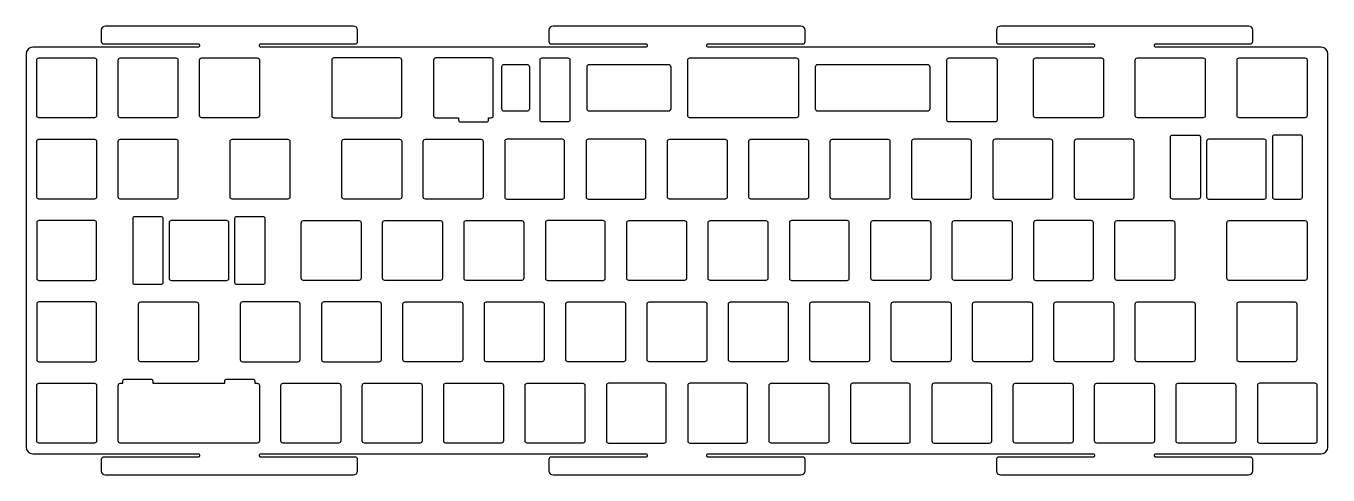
# Model space of a CAD drawing. Header units: millimetres. Extents: x -305 to 0, y -5 to 100.
import ezdxf

# ---------------------------------------------------------------- set-up
doc = ezdxf.new("R2010")
doc.units = ezdxf.units.MM
doc.layers.get('0').update_dxf_attribs({"linetype": 'CONTINUOUS'})

msp = doc.modelspace()

# ---------------------------------------------------------------- linework, layer by layer
for points in [[(-304.8, 1.6, 0.414213562), (-303.2, 0), (-264.425, 0, -0.414213562), (-264.175, -0.25), (-264.175, -0.5, -0.414213562), (-264.425, -0.75), (-286.575, -0.75, 0.414213562), (-287.175, -1.35), (-287.175, -3.95, 0.414213562), (-286.175, -4.95), (-228.175, -4.95, 0.414213562), (-227.175, -3.95), (-227.175, -1.35, 0.414213562), (-227.775, -0.75), (-249.925, -0.75, -0.414213562), (-250.175, -0.5), (-250.175, -0.25, -0.414213562), (-249.925, 0), (-159.65, 0, -0.414213562), (-159.4, -0.25), (-159.4, -0.5, -0.414213562), (-159.65, -0.75), (-181.8, -0.75, 0.414213562), (-182.4, -1.35), (-182.4, -3.95, 0.414213562), (-181.4, -4.95), (-123.4, -4.95, 0.414213562), (-122.4, -3.95), (-122.4, -1.35, 0.414213562), (-123, -0.75), (-145.15, -0.75, -0.414213562), (-145.4, -0.5), (-145.4, -0.25, -0.414213562), (-145.15, 0), (-54.875, 0, -0.414213562), (-54.625, -0.25), (-54.625, -0.5, -0.414213562), (-54.875, -0.75), (-77.025, -0.75, 0.414213562), (-77.625, -1.35), (-77.625, -3.95, 0.414213562), (-76.625, -4.95), (-18.625, -4.95, 0.414213562), (-17.625, -3.95), (-17.625, -1.35, 0.414213562), (-18.225, -0.75), (-40.375, -0.75, -0.414213562), (-40.625, -0.5), (-40.625, -0.25, -0.414213562), (-40.375, 0), (-1.6, 0, 0.414213562), (0, 1.6), (0, 93.65, 0.414213562), (-1.6, 95.25), (-40.375, 95.25, -0.414213562), (-40.625, 95.5), (-40.625, 95.75, -0.414213562), (-40.375, 96), (-18.225, 96, 0.414213562), (-17.625, 96.6), (-17.625, 99.2, 0.414213562), (-18.625, 100.2), (-76.625, 100.2, 0.414213562), (-77.625, 99.2), (-77.625, 96.6, 0.414213562), (-77.025, 96), (-54.875, 96, -0.414213562), (-54.625, 95.75), (-54.625, 95.5, -0.414213562), (-54.875, 95.25), (-145.15, 95.25, -0.414213562), (-145.4, 95.5), (-145.4, 95.75, -0.414213562), (-145.15, 96), (-123, 96, 0.414213562), (-122.4, 96.6), (-122.4, 99.2, 0.414213562), (-123.4, 100.2), (-181.4, 100.2, 0.414213562), (-182.4, 99.2), (-182.4, 96.6, 0.414213562), (-181.8, 96), (-159.65, 96, -0.414213562), (-159.4, 95.75), (-159.4, 95.5, -0.414213562), (-159.65, 95.25), (-249.925, 95.25, -0.414213562), (-250.175, 95.5), (-250.175, 95.75, -0.414213562), (-249.925, 96), (-227.775, 96, 0.414213562), (-227.175, 96.6), (-227.175, 99.2, 0.414213562), (-228.175, 100.2), (-286.175, 100.2, 0.414213562), (-287.175, 99.2), (-287.175, 96.6, 0.414213562), (-286.575, 96), (-264.425, 96, -0.414213562), (-264.175, 95.75), (-264.175, 95.5, -0.414213562), (-264.425, 95.25), (-303.2, 95.25, 0.414213562), (-304.8, 93.65)], [(-288.275, 92.225), (-288.275, 79.225, -0.414213562), (-288.775, 78.725), (-301.775, 78.725, -0.414213562), (-302.275, 79.225), (-302.275, 92.225, -0.414213562), (-301.775, 92.725), (-288.775, 92.725, -0.414213562)], [(-269.225, 92.225), (-269.225, 79.225, -0.414213562), (-269.725, 78.725), (-282.725, 78.725, -0.414213562), (-283.225, 79.225), (-283.225, 92.225, -0.414213562), (-282.725, 92.725), (-269.725, 92.725, -0.414213562)], [(-250.675, 78.725), (-263.675, 78.725, -0.414213562), (-264.175, 79.225), (-264.175, 92.225, -0.414213562), (-263.675, 92.725), (-250.675, 92.725, -0.414213562), (-250.175, 92.225), (-250.175, 79.225, -0.414213562)], [(-217.3375, 78.725, 0.414213562), (-216.8375, 79.225), (-216.8375, 92.225, 0.414213562), (-217.3375, 92.725), (-232.71875, 92.725, 0.414213562), (-233.21875, 92.225), (-233.21875, 79.225, 0.414213562), (-232.71875, 78.725)], [(-203.525, 78.225, 0.414213562), (-203.025, 77.725), (-197.025, 77.725, 0.414213562), (-196.525, 78.225), (-196.525, 78.725), (-195.90625, 78.725, 0.414213562), (-195.40625, 79.225), (-195.40625, 92.225, 0.414213562), (-195.90625, 92.725), (-208.90625, 92.725, 0.414213562), (-209.40625, 92.225), (-209.40625, 79.225, 0.414213562), (-208.90625, 78.725), (-203.525, 78.725)], [(-177.46875, 92.225), (-177.46875, 78.225, -0.414213562), (-177.96875, 77.725), (-183.96875, 77.725, -0.414213562), (-184.46875, 78.225), (-184.46875, 92.225, -0.414213562), (-183.96875, 92.725), (-177.96875, 92.725, -0.414213562)], [(-123.96875, 92.225), (-123.96875, 79.225, -0.414213562), (-124.46875, 78.725), (-149.375, 78.725, -0.414213562), (-149.875, 79.225), (-149.875, 92.225, -0.414213562), (-149.375, 92.725), (-124.46875, 92.725, -0.414213562)], [(-89.225, 78.225), (-89.225, 92.225, -0.414213562), (-88.725, 92.725), (-77.96875, 92.725, -0.414213562), (-77.46875, 92.225), (-77.46875, 78.225, -0.414213562), (-77.96875, 77.725), (-88.725, 77.725, -0.414213562)], [(-53.03125, 78.725), (-68.4125, 78.725, -0.414213562), (-68.9125, 79.225), (-68.9125, 92.225, -0.414213562), (-68.4125, 92.725), (-53.03125, 92.725, -0.414213562), (-52.53125, 92.225), (-52.53125, 79.225, -0.414213562)], [(-29.21875, 78.725), (-44.6, 78.725, -0.414213562), (-45.1, 79.225), (-45.1, 92.225, -0.414213562), (-44.6, 92.725), (-29.21875, 92.725, -0.414213562), (-28.71875, 92.225), (-28.71875, 79.225, -0.414213562)], [(-4.90625, 92.225), (-4.90625, 79.225, -0.414213562), (-5.40625, 78.725), (-20.7875, 78.725, -0.414213562), (-21.2875, 79.225), (-21.2875, 92.225, -0.414213562), (-20.7875, 92.725), (-5.40625, 92.725, -0.414213562)], [(-186.96875, 90.675), (-186.96875, 80.775, -0.414213562), (-187.51875, 80.225), (-192.85675, 80.225, -0.414213562), (-193.40675, 80.775), (-193.40675, 90.675, -0.414213562), (-192.85675, 91.225), (-187.51875, 91.225, -0.414213562)], [(-173.469, 80.775), (-173.469, 90.675, -0.414213562), (-172.919, 91.225), (-154.425, 91.225, -0.414213562), (-153.875, 90.675), (-153.875, 80.775, -0.414213562), (-154.425, 80.225), (-172.919, 80.225, -0.414213562)], [(-93.22475, 90.675), (-93.22475, 80.775, -0.414213562), (-93.77475, 80.225), (-119.41875, 80.225, -0.414213562), (-119.96875, 80.775), (-119.96875, 90.675, -0.414213562), (-119.41875, 91.225), (-93.77475, 91.225, -0.414213562)], [(-288.275, 73.175), (-288.275, 60.175, -0.414213562), (-288.775, 59.675), (-301.775, 59.675, -0.414213562), (-302.275, 60.175), (-302.275, 73.175, -0.414213562), (-301.775, 73.675), (-288.775, 73.675, -0.414213562)], [(-269.225, 73.175), (-269.225, 60.175, -0.414213562), (-269.725, 59.675), (-282.725, 59.675, -0.414213562), (-283.225, 60.175), (-283.225, 73.175, -0.414213562), (-282.725, 73.675), (-269.725, 73.675, -0.414213562)], [(-243.53125, 59.675), (-256.53125, 59.675, -0.414213562), (-257.03125, 60.175), (-257.03125, 73.175, -0.414213562), (-256.53125, 73.675), (-243.53125, 73.675, -0.414213562), (-243.03125, 73.175), (-243.03125, 60.175, -0.414213562)], [(-217.3375, 59.675), (-230.3375, 59.675, -0.414213562), (-230.8375, 60.175), (-230.8375, 73.175, -0.414213562), (-230.3375, 73.675), (-217.3375, 73.675, -0.414213562), (-216.8375, 73.175), (-216.8375, 60.175, -0.414213562)], [(-197.7875, 73.175), (-197.7875, 60.175, -0.414213562), (-198.2875, 59.675), (-211.2875, 59.675, -0.414213562), (-211.7875, 60.175), (-211.7875, 73.175, -0.414213562), (-211.2875, 73.675), (-198.2875, 73.675, -0.414213562)], [(-178.7375, 73.175, 0.414213562), (-179.2375, 73.675), (-192.2375, 73.675, 0.414213562), (-192.7375, 73.175), (-192.7375, 60.175, 0.414213562), (-192.2375, 59.675), (-179.2375, 59.675, 0.414213562), (-178.7375, 60.175)], [(-159.6875, 73.175, 0.414213562), (-160.1875, 73.675), (-173.1875, 73.675, 0.414213562), (-173.6875, 73.175), (-173.6875, 60.175, 0.414213562), (-173.1875, 59.675), (-160.1875, 59.675, 0.414213562), (-159.6875, 60.175)], [(-154.6375, 60.175), (-154.6375, 73.175, -0.414213562), (-154.1375, 73.675), (-141.1375, 73.675, -0.414213562), (-140.6375, 73.175), (-140.6375, 60.175, -0.414213562), (-141.1375, 59.675), (-154.1375, 59.675, -0.414213562)], [(-135.5875, 60.175), (-135.5875, 73.175, -0.414213562), (-135.0875, 73.675), (-122.0875, 73.675, -0.414213562), (-121.5875, 73.175), (-121.5875, 60.175, -0.414213562), (-122.0875, 59.675), (-135.0875, 59.675, -0.414213562)], [(-116.0375, 73.675), (-103.0375, 73.675, -0.414213562), (-102.5375, 73.175), (-102.5375, 60.175, -0.414213562), (-103.0375, 59.675), (-116.0375, 59.675, -0.414213562), (-116.5375, 60.175), (-116.5375, 73.175, -0.414213562)], [(-83.4875, 73.175, 0.414213562), (-83.9875, 73.675), (-96.9875, 73.675, 0.414213562), (-97.4875, 73.175), (-97.4875, 60.175, 0.414213562), (-96.9875, 59.675), (-83.9875, 59.675, 0.414213562), (-83.4875, 60.175)], [(-78.4375, 60.175, 0.414213562), (-77.9375, 59.675), (-64.9375, 59.675, 0.414213562), (-64.4375, 60.175), (-64.4375, 73.175, 0.414213562), (-64.9375, 73.675), (-77.9375, 73.675, 0.414213562), (-78.4375, 73.175)], [(-45.3875, 73.175, 0.414213562), (-45.8875, 73.675), (-58.8875, 73.675, 0.414213562), (-59.3875, 73.175), (-59.3875, 60.175, 0.414213562), (-58.8875, 59.675), (-45.8875, 59.675, 0.414213562), (-45.3875, 60.175)], [(-30.36925, 59.675), (-36.36925, 59.675, -0.414213562), (-36.86925, 60.175), (-36.86925, 74.175, -0.414213562), (-36.36925, 74.675), (-30.36925, 74.675, -0.414213562), (-29.86925, 74.175), (-29.86925, 60.175, -0.414213562)], [(-14.43125, 73.175, 0.414213562), (-14.93125, 73.675), (-27.93125, 73.675, 0.414213562), (-28.43125, 73.175), (-28.43125, 60.175, 0.414213562), (-27.93125, 59.675), (-14.93125, 59.675, 0.414213562), (-14.43125, 60.175)], [(-12.99325, 60.175, 0.414213562), (-12.49325, 59.675), (-6.49325, 59.675, 0.414213562), (-5.99325, 60.175), (-5.99325, 74.175, 0.414213562), (-6.49325, 74.675), (-12.49325, 74.675, 0.414213562), (-12.99325, 74.175)], [(-272.75675, 55.125), (-272.75675, 40.125, -0.414213562), (-273.25675, 39.625), (-279.25675, 39.625, -0.414213562), (-279.75675, 40.125), (-279.75675, 55.125, -0.414213562), (-279.25675, 55.625), (-273.25675, 55.625, -0.414213562)], [(-255.38075, 55.625), (-249.38075, 55.625, -0.414213562), (-248.88075, 55.125), (-248.88075, 40.125, -0.414213562), (-249.38075, 39.625), (-255.38075, 39.625, -0.414213562), (-255.88075, 40.125), (-255.88075, 55.125, -0.414213562)], [(-301.775, 54.625, 0.414213562), (-302.275, 54.125), (-302.275, 41.125, 0.414213562), (-301.775, 40.625), (-288.775, 40.625, 0.414213562), (-288.275, 41.125), (-288.275, 54.125, 0.414213562), (-288.775, 54.625)], [(-257.31875, 54.125, 0.414213562), (-257.81875, 54.625), (-270.81875, 54.625, 0.414213562), (-271.31875, 54.125), (-271.31875, 41.125, 0.414213562), (-270.81875, 40.625), (-257.81875, 40.625, 0.414213562), (-257.31875, 41.125)], [(-226.8625, 40.625), (-239.8625, 40.625, -0.414213562), (-240.3625, 41.125), (-240.3625, 54.125, -0.414213562), (-239.8625, 54.625), (-226.8625, 54.625, -0.414213562), (-226.3625, 54.125), (-226.3625, 41.125, -0.414213562)], [(-207.3125, 54.125), (-207.3125, 41.125, -0.414213562), (-207.8125, 40.625), (-220.8125, 40.625, -0.414213562), (-221.3125, 41.125), (-221.3125, 54.125, -0.414213562), (-220.8125, 54.625), (-207.8125, 54.625, -0.414213562)], [(-202.2625, 41.125), (-202.2625, 54.125, -0.414213562), (-201.7625, 54.625), (-188.7625, 54.625, -0.414213562), (-188.2625, 54.125), (-188.2625, 41.125, -0.414213562), (-188.7625, 40.625), (-201.7625, 40.625, -0.414213562)], [(-169.7125, 40.625, 0.414213562), (-169.2125, 41.125), (-169.2125, 54.125, 0.414213562), (-169.7125, 54.625), (-182.7125, 54.625, 0.414213562), (-183.2125, 54.125), (-183.2125, 41.125, 0.414213562), (-182.7125, 40.625)], [(-150.6625, 40.625), (-163.6625, 40.625, -0.414213562), (-164.1625, 41.125), (-164.1625, 54.125, -0.414213562), (-163.6625, 54.625), (-150.6625, 54.625, -0.414213562), (-150.1625, 54.125), (-150.1625, 41.125, -0.414213562)], [(-145.1125, 41.125), (-145.1125, 54.125, -0.414213562), (-144.6125, 54.625), (-131.6125, 54.625, -0.414213562), (-131.1125, 54.125), (-131.1125, 41.125, -0.414213562), (-131.6125, 40.625), (-144.6125, 40.625, -0.414213562)], [(-112.5625, 40.625, 0.414213562), (-112.0625, 41.125), (-112.0625, 54.125, 0.414213562), (-112.5625, 54.625), (-125.5625, 54.625, 0.414213562), (-126.0625, 54.125), (-126.0625, 41.125, 0.414213562), (-125.5625, 40.625)], [(-107.0125, 41.125), (-107.0125, 54.125, -0.414213562), (-106.5125, 54.625), (-93.5125, 54.625, -0.414213562), (-93.0125, 54.125), (-93.0125, 41.125, -0.414213562), (-93.5125, 40.625), (-106.5125, 40.625, -0.414213562)], [(-74.4625, 40.625), (-87.4625, 40.625, -0.414213562), (-87.9625, 41.125), (-87.9625, 54.125, -0.414213562), (-87.4625, 54.625), (-74.4625, 54.625, -0.414213562), (-73.9625, 54.125), (-73.9625, 41.125, -0.414213562)], [(-68.9125, 41.125, 0.414213562), (-68.4125, 40.625), (-55.4125, 40.625, 0.414213562), (-54.9125, 41.125), (-54.9125, 54.125, 0.414213562), (-55.4125, 54.625), (-68.4125, 54.625, 0.414213562), (-68.9125, 54.125)], [(-35.8625, 54.125), (-35.8625, 41.125, -0.414213562), (-36.3625, 40.625), (-49.3625, 40.625, -0.414213562), (-49.8625, 41.125), (-49.8625, 54.125, -0.414213562), (-49.3625, 54.625), (-36.3625, 54.625, -0.414213562)], [(-4.90625, 54.125), (-4.90625, 41.125, -0.414213562), (-5.40625, 40.625), (-23.16875, 40.625, -0.414213562), (-23.66875, 41.125), (-23.66875, 54.125, -0.414213562), (-23.16875, 54.625), (-5.40625, 54.625, -0.414213562)], [(-301.775, 35.575, 0.414213562), (-302.275, 35.075), (-302.275, 22.075, 0.414213562), (-301.775, 21.575), (-288.775, 21.575, 0.414213562), (-288.275, 22.075), (-288.275, 35.075, 0.414213562), (-288.775, 35.575)], [(-264.4625, 35.075), (-264.4625, 22.075, -0.414213562), (-264.9625, 21.575), (-277.9625, 21.575, -0.414213562), (-278.4625, 22.075), (-278.4625, 35.075, -0.414213562), (-277.9625, 35.575), (-264.9625, 35.575, -0.414213562)], [(-241.15, 21.575, 0.414213562), (-240.65, 22.075), (-240.65, 35.075, 0.414213562), (-241.15, 35.575), (-254.15, 35.575, 0.414213562), (-254.65, 35.075), (-254.65, 22.075, 0.414213562), (-254.15, 21.575)], [(-235.6, 22.075, 0.414213562), (-235.1, 21.575), (-222.1, 21.575, 0.414213562), (-221.6, 22.075), (-221.6, 35.075, 0.414213562), (-222.1, 35.575), (-235.1, 35.575, 0.414213562), (-235.6, 35.075)], [(-216.55, 22.075), (-216.55, 35.075, -0.414213562), (-216.05, 35.575), (-203.05, 35.575, -0.414213562), (-202.55, 35.075), (-202.55, 22.075, -0.414213562), (-203.05, 21.575), (-216.05, 21.575, -0.414213562)], [(-197.5, 22.075), (-197.5, 35.075, -0.414213562), (-197, 35.575), (-184, 35.575, -0.414213562), (-183.5, 35.075), (-183.5, 22.075, -0.414213562), (-184, 21.575), (-197, 21.575, -0.414213562)], [(-177.95, 35.575), (-164.95, 35.575, -0.414213562), (-164.45, 35.075), (-164.45, 22.075, -0.414213562), (-164.95, 21.575), (-177.95, 21.575, -0.414213562), (-178.45, 22.075), (-178.45, 35.075, -0.414213562)], [(-145.9, 21.575), (-158.9, 21.575, -0.414213562), (-159.4, 22.075), (-159.4, 35.075, -0.414213562), (-158.9, 35.575), (-145.9, 35.575, -0.414213562), (-145.4, 35.075), (-145.4, 22.075, -0.414213562)], [(-140.35, 22.075), (-140.35, 35.075, -0.414213562), (-139.85, 35.575), (-126.85, 35.575, -0.414213562), (-126.35, 35.075), (-126.35, 22.075, -0.414213562), (-126.85, 21.575), (-139.85, 21.575, -0.414213562)], [(-107.3, 35.075), (-107.3, 22.075, -0.414213562), (-107.8, 21.575), (-120.8, 21.575, -0.414213562), (-121.3, 22.075), (-121.3, 35.075, -0.414213562), (-120.8, 35.575), (-107.8, 35.575, -0.414213562)], [(-101.75, 35.575), (-88.75, 35.575, -0.414213562), (-88.25, 35.075), (-88.25, 22.075, -0.414213562), (-88.75, 21.575), (-101.75, 21.575, -0.414213562), (-102.25, 22.075), (-102.25, 35.075, -0.414213562)], [(-69.2, 35.075), (-69.2, 22.075, -0.414213562), (-69.7, 21.575), (-82.7, 21.575, -0.414213562), (-83.2, 22.075), (-83.2, 35.075, -0.414213562), (-82.7, 35.575), (-69.7, 35.575, -0.414213562)], [(-50.15, 35.075), (-50.15, 22.075, -0.414213562), (-50.65, 21.575), (-63.65, 21.575, -0.414213562), (-64.15, 22.075), (-64.15, 35.075, -0.414213562), (-63.65, 35.575), (-50.65, 35.575, -0.414213562)], [(-31.6, 21.575), (-44.6, 21.575, -0.414213562), (-45.1, 22.075), (-45.1, 35.075, -0.414213562), (-44.6, 35.575), (-31.6, 35.575, -0.414213562), (-31.1, 35.075), (-31.1, 22.075, -0.414213562)], [(-7.7875, 21.575), (-20.7875, 21.575, -0.414213562), (-21.2875, 22.075), (-21.2875, 35.075, -0.414213562), (-20.7875, 35.575), (-7.7875, 35.575, -0.414213562), (-7.2875, 35.075), (-7.2875, 22.075, -0.414213562)], [(-301.775, 16.525), (-288.775, 16.525, -0.414213562), (-288.275, 16.025), (-288.275, 3.025, -0.414213562), (-288.775, 2.525), (-301.775, 2.525, -0.414213562), (-302.275, 3.025), (-302.275, 16.025, -0.414213562)], [(-258.262, 16.525), (-258.262, 17.025, -0.414213562), (-257.762, 17.525), (-251.762, 17.525, -0.414213562), (-251.262, 17.025), (-251.262, 16.525), (-250.675, 16.525, -0.414213562), (-250.175, 16.025), (-250.175, 3.025, -0.414213562), (-250.675, 2.525), (-282.725, 2.525, -0.414213562), (-283.225, 3.025), (-283.225, 16.025, -0.414213562), (-282.725, 16.525), (-282.138, 16.525), (-282.138, 17.025, -0.414213562), (-281.638, 17.525), (-275.638, 17.525, -0.414213562), (-275.138, 17.025), (-275.138, 16.525)], [(-245.125, 3.025), (-245.125, 16.025, -0.414213562), (-244.625, 16.525), (-231.625, 16.525, -0.414213562), (-231.125, 16.025), (-231.125, 3.025, -0.414213562), (-231.625, 2.525), (-244.625, 2.525, -0.414213562)], [(-225.575, 16.525), (-212.575, 16.525, -0.414213562), (-212.075, 16.025), (-212.075, 3.025, -0.414213562), (-212.575, 2.525), (-225.575, 2.525, -0.414213562), (-226.075, 3.025), (-226.075, 16.025, -0.414213562)], [(-206.525, 16.525), (-193.525, 16.525, -0.414213562), (-193.025, 16.025), (-193.025, 3.025, -0.414213562), (-193.525, 2.525), (-206.525, 2.525, -0.414213562), (-207.025, 3.025), (-207.025, 16.025, -0.414213562)], [(-174.475, 2.525), (-187.475, 2.525, -0.414213562), (-187.975, 3.025), (-187.975, 16.025, -0.414213562), (-187.475, 16.525), (-174.475, 16.525, -0.414213562), (-173.975, 16.025), (-173.975, 3.025, -0.414213562)], [(-168.425, 16.525, 0.414213562), (-168.925, 16.025), (-168.925, 3.025, 0.414213562), (-168.425, 2.525), (-155.425, 2.525, 0.414213562), (-154.925, 3.025), (-154.925, 16.025, 0.414213562), (-155.425, 16.525)], [(-135.875, 16.025, 0.414213562), (-136.375, 16.525), (-149.375, 16.525, 0.414213562), (-149.875, 16.025), (-149.875, 3.025, 0.414213562), (-149.375, 2.525), (-136.375, 2.525, 0.414213562), (-135.875, 3.025)], [(-116.825, 16.025), (-116.825, 3.025, -0.414213562), (-117.325, 2.525), (-130.325, 2.525, -0.414213562), (-130.825, 3.025), (-130.825, 16.025, -0.414213562), (-130.325, 16.525), (-117.325, 16.525, -0.414213562)], [(-97.775, 16.025, 0.414213562), (-98.275, 16.525), (-111.275, 16.525, 0.414213562), (-111.775, 16.025), (-111.775, 3.025, 0.414213562), (-111.275, 2.525), (-98.275, 2.525, 0.414213562), (-97.775, 3.025)], [(-92.225, 16.525, 0.414213562), (-92.725, 16.025), (-92.725, 3.025, 0.414213562), (-92.225, 2.525), (-79.225, 2.525, 0.414213562), (-78.725, 3.025), (-78.725, 16.025, 0.414213562), (-79.225, 16.525)], [(-60.175, 2.525), (-73.175, 2.525, -0.414213562), (-73.675, 3.025), (-73.675, 16.025, -0.414213562), (-73.175, 16.525), (-60.175, 16.525, -0.414213562), (-59.675, 16.025), (-59.675, 3.025, -0.414213562)], [(-41.125, 2.525), (-54.125, 2.525, -0.414213562), (-54.625, 3.025), (-54.625, 16.025, -0.414213562), (-54.125, 16.525), (-41.125, 16.525, -0.414213562), (-40.625, 16.025), (-40.625, 3.025, -0.414213562)], [(-21.575, 16.025), (-21.575, 3.025, -0.414213562), (-22.075, 2.525), (-35.075, 2.525, -0.414213562), (-35.575, 3.025), (-35.575, 16.025, -0.414213562), (-35.075, 16.525), (-22.075, 16.525, -0.414213562)], [(-2.525, 16.025, 0.414213562), (-3.025, 16.525), (-16.025, 16.525, 0.414213562), (-16.525, 16.025), (-16.525, 3.025, 0.414213562), (-16.025, 2.525), (-3.025, 2.525, 0.414213562), (-2.525, 3.025)]]:
    msp.add_lwpolyline(points, format="xyb", close=True)

doc.saveas('drawing.dxf')
